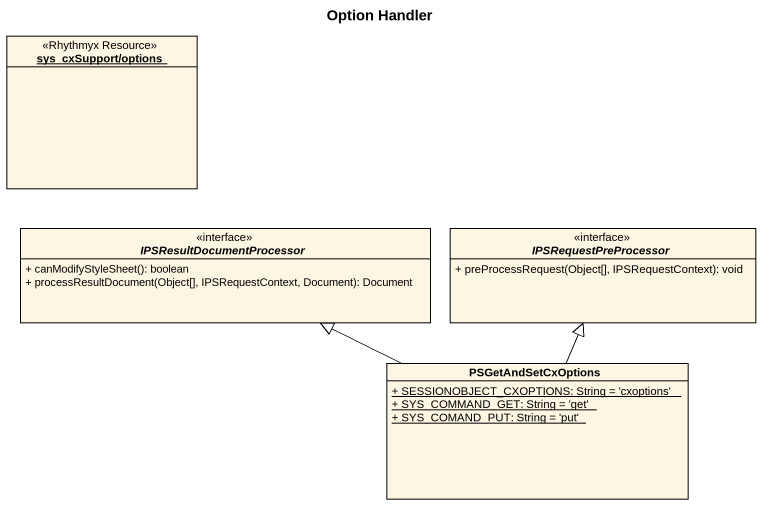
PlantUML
@startuml
title Option Handler
hide circle
hide empty members
skinparam classAttributeIconSize 0
object "sys_cxSupport/options" as sys_cxSupport_options <<Rhythmyx Resource>>
interface IPSResultDocumentProcessor <<interface>> {
  + canModifyStyleSheet(): boolean
  + processResultDocument(Object[], IPSRequestContext, Document): Document
}
interface IPSRequestPreProcessor <<interface>> {
  + preProcessRequest(Object[], IPSRequestContext): void
}
class PSGetAndSetCxOptions {
  {static} + SESSIONOBJECT_CXOPTIONS: String = 'cxoptions'
  {static} + SYS_COMMAND_GET: String = 'get'
  {static} + SYS_COMAND_PUT: String = 'put'
}
PSGetAndSetCxOptions -left-|> IPSResultDocumentProcessor
PSGetAndSetCxOptions -up-|> IPSRequestPreProcessor
@enduml
